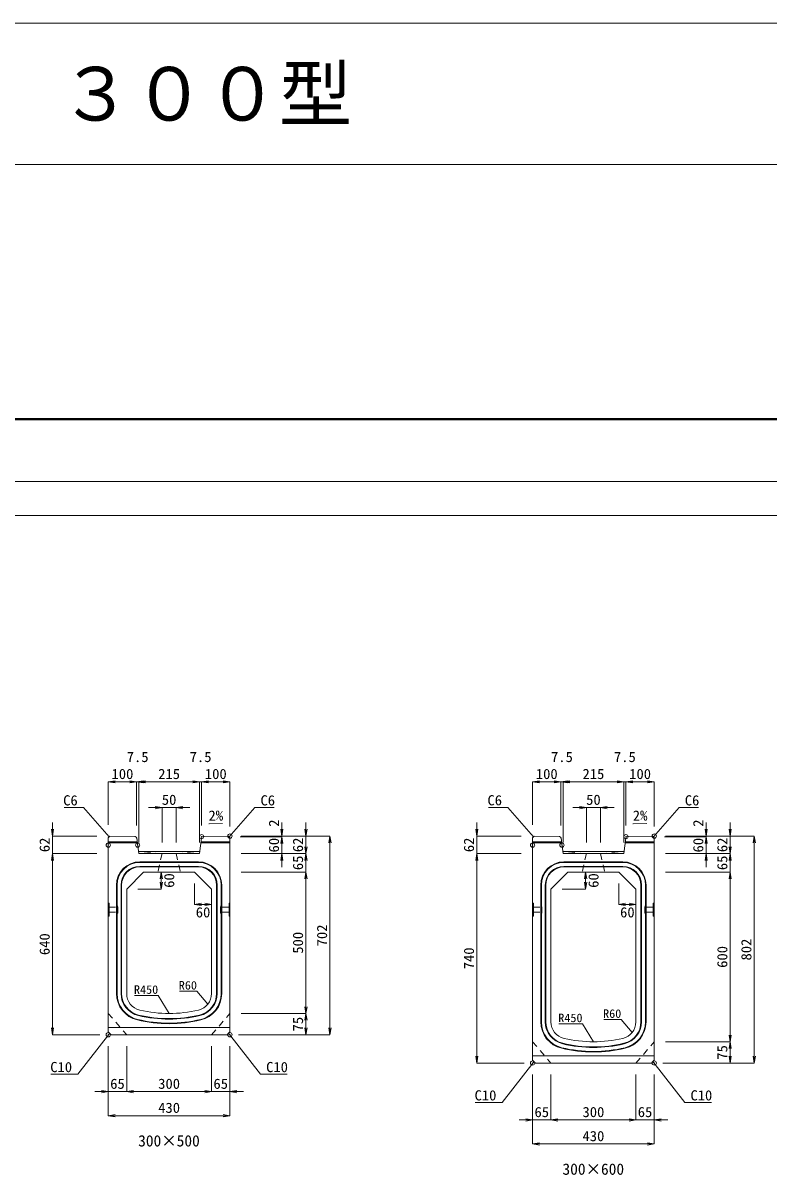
# Model space of a CAD drawing. Units: millimetres at full size. Extents: x -1267 to 18002, y -8037 to 14483.
# Drawn here: x 3784 to 6421, y 10412 to 14483 of the extents above; entities that cross this region are included whole.
import ezdxf
from ezdxf.enums import TextEntityAlignment as Align

# ---------------------------------------------------------------- set-up
doc = ezdxf.new("R2010")
doc.units = ezdxf.units.MM
doc.header["$LTSCALE"] = 30
doc.header["$PDMODE"] = 32
doc.header["$PDSIZE"] = 15
doc.linetypes.add('USER1', pattern=[1.35, 0.75, -0.6])
for name, color, linetype, lineweight in [('0_2', 5, 'Continuous', 13), ('インサート', 3, 'USER1', 9), ('図枠', 7, 'Continuous', 5), ('寸法線', 7, 'Continuous', 13), ('引出線', 4, 'Continuous', 13), ('排水孔', 30, 'USER1', 9), ('本体', 2, 'Continuous', 13), ('目地', 132, 'Continuous', 5), ('補助線', 8, 'Continuous', 13)]:
    doc.layers.add(name, color=color, linetype=linetype, lineweight=lineweight)
doc.layers.add('文字', color=7, linetype='Continuous')
doc.styles.add('ＭＳ ゴシック', font='')
doc.styles.add('ＭＳ 明朝', font='')
doc.styles.get('ＭＳ ゴシック').set_extended_font_data('MS Gothic')
doc.styles.get('ＭＳ 明朝').set_extended_font_data('MS Mincho')

# ---------------------------------------------------------------- blocks, each defined once
blk = doc.blocks.new('open_arrow')
at = {"color": 0, "linetype": 'Continuous', "lineweight": -2}
blk.add_lwpolyline([(7.5, 1.25), (0, 0), (7.5, -1.25)], dxfattribs=at)

msp = doc.modelspace()

# ---------------------------------------------------------------- linework, layer by layer
at = {"layer": '0_2'}
for p, q in [((-1267.22, 14483.45), (18001.66, 14483.45)), ((-1267.22, 13983.45), (18001.66, 13983.45))]:
    msp.add_line(p, q, dxfattribs=at)
at = {"layer": 'インサート'}
for p, q in [((4118.2, 11362.21), (4115.2, 11362.21)), ((4115.2, 11362.21), (4115.2, 11337.21)), ((4118.2, 11337.21), (4118.2, 11362.21)), ((4481.8, 11362.21), (4484.8, 11362.21)), ((4481.8, 11337.21), (4481.8, 11362.21)), ((4484.8, 11362.21), (4484.8, 11337.21)), ((5618.2, 11362.21), (5615.2, 11362.21)), ((5615.2, 11362.21), (5615.2, 11337.21)), ((5618.2, 11337.21), (5618.2, 11362.21)), ((5981.8, 11362.21), (5984.8, 11362.21)), ((5981.8, 11337.21), (5981.8, 11362.21)), ((5984.8, 11362.21), (5984.8, 11337.21)), ((4088.2, 11358.21), (4115.2, 11358.21)), ((4088.2, 11358.21), (4088.2, 11341.21)), ((4088.2, 11341.21), (4115.2, 11341.21)), ((4115.2, 11337.21), (4118.2, 11337.21)), ((4484.8, 11337.21), (4481.8, 11337.21)), ((4511.8, 11358.21), (4484.8, 11358.21)), ((4511.8, 11341.21), (4484.8, 11341.21)), ((4511.8, 11358.21), (4511.8, 11341.21)), ((5588.2, 11358.21), (5615.2, 11358.21)), ((5588.2, 11358.21), (5588.2, 11341.21)), ((5588.2, 11341.21), (5615.2, 11341.21)), ((5615.2, 11337.21), (5618.2, 11337.21)), ((5984.8, 11337.21), (5981.8, 11337.21)), ((6011.8, 11358.21), (5984.8, 11358.21)), ((6011.8, 11341.21), (5984.8, 11341.21)), ((6011.8, 11358.21), (6011.8, 11341.21))]:
    msp.add_line(p, q, dxfattribs=at)
at = {"layer": '図枠', "lineweight": 40}
msp.add_line((400, 13083.37), (8200, 13083.37), dxfattribs=at)
at = {"layer": '図枠', "lineweight": 13}
for p, q in [((700, 12863.37), (7900, 12863.37)), ((700, 12743.37), (7900, 12743.37))]:
    msp.add_line(p, q, dxfattribs=at)
at = {"layer": '寸法線'}
for p, q in [((4085, 11801.45), (4233, 11801.45)), ((4085, 11649.71), (4085, 11801.45)), ((4137, 11801.45), (4240.5, 11801.45)), ((4185, 11647.71), (4185, 11801.45)), ((4185, 11647.71), (4185, 11801.45)), ((4192.5, 11587.71), (4192.5, 11801.45)), ((4192.5, 11801.45), (4407.5, 11801.45)), ((4192.5, 11587.71), (4192.5, 11801.45)), ((4359.5, 11801.45), (4463, 11801.45)), ((4407.5, 11587.71), (4407.5, 11801.45)), ((4407.5, 11587.71), (4407.5, 11801.45)), ((4415, 11647.71), (4415, 11801.45)), ((4415, 11801.45), (4515, 11801.45)), ((4415, 11647.71), (4415, 11801.45)), ((4515, 11643.71), (4515, 11801.45)), ((5585, 11801.45), (5733, 11801.45)), ((5585, 11649.71), (5585, 11801.45)), ((5637, 11801.45), (5740.5, 11801.45)), ((5685, 11647.71), (5685, 11801.45)), ((5685, 11647.71), (5685, 11801.45)), ((5692.5, 11587.71), (5692.5, 11801.45)), ((5692.5, 11801.45), (5907.5, 11801.45)), ((5692.5, 11587.71), (5692.5, 11801.45)), ((5859.5, 11801.45), (5963, 11801.45)), ((5907.5, 11587.71), (5907.5, 11801.45)), ((5907.5, 11587.71), (5907.5, 11801.45)), ((5915, 11647.71), (5915, 11801.45)), ((5915, 11801.45), (6015, 11801.45)), ((5915, 11647.71), (5915, 11801.45)), ((6015, 11643.71), (6015, 11801.45)), ((4227, 11710.26), (4373, 11710.26)), ((4275, 11587.71), (4275, 11710.26)), ((4325, 11587.71), (4325, 11710.26)), ((5727, 11710.26), (5873, 11710.26)), ((5775, 11587.71), (5775, 11710.26)), ((5825, 11587.71), (5825, 11710.26)), ((3887.87, 11499.71), (3887.87, 11657.71)), ((4698.51, 11559.71), (4698.51, 11657.71)), ((4783.51, 11499.71), (4783.51, 11657.71)), ((5387.87, 11499.71), (5387.87, 11657.71)), ((6198.51, 11559.71), (6198.51, 11657.71)), ((6283.51, 11499.71), (6283.51, 11657.71)), ((4045, 11609.71), (3887.87, 11609.71)), ((4550.92, 11607.71), (4698.51, 11607.71)), ((4550.92, 11607.71), (4698.51, 11607.71)), ((4555, 11609.71), (4783.51, 11609.71)), ((4555, 11609.71), (4868.51, 11609.71)), ((4555, 11609.71), (4698.51, 11609.71)), ((4698.51, 11499.71), (4698.51, 11607.71)), ((4868.51, 10907.71), (4868.51, 11609.71)), ((5545, 11609.71), (5387.87, 11609.71)), ((6050.92, 11607.71), (6198.51, 11607.71)), ((6050.92, 11607.71), (6198.51, 11607.71)), ((6055, 11609.71), (6283.51, 11609.71)), ((6055, 11609.71), (6368.51, 11609.71)), ((6055, 11609.71), (6198.51, 11609.71)), ((6198.51, 11499.71), (6198.51, 11607.71)), ((6368.51, 10807.71), (6368.51, 11609.71)), ((4783.51, 11434.71), (4783.51, 11595.71)), ((6283.51, 11434.71), (6283.51, 11595.71)), ((3887.87, 10907.71), (3887.87, 11547.71)), ((4045, 11547.71), (3887.87, 11547.71)), ((4045, 11547.71), (3887.87, 11547.71)), ((4555, 11547.71), (4783.51, 11547.71)), ((4555, 11547.71), (4783.51, 11547.71)), ((4555, 11547.71), (4698.51, 11547.71)), ((5387.87, 10807.71), (5387.87, 11547.71)), ((5545, 11547.71), (5387.87, 11547.71)), ((5545, 11547.71), (5387.87, 11547.71)), ((6055, 11547.71), (6283.51, 11547.71)), ((6055, 11547.71), (6283.51, 11547.71)), ((6055, 11547.71), (6198.51, 11547.71)), ((4272.17, 11422.71), (4272.17, 11482.71)), ((4555, 11482.71), (4783.51, 11482.71)), ((4555, 11482.71), (4783.51, 11482.71)), ((4783.51, 10982.71), (4783.51, 11482.71)), ((5772.17, 11422.71), (5772.17, 11482.71)), ((6055, 11482.71), (6283.51, 11482.71)), ((6055, 11482.71), (6283.51, 11482.71)), ((6283.51, 10882.71), (6283.51, 11482.71)), ((4390, 11442.71), (4390, 11368.48)), ((5890, 11442.71), (5890, 11368.48)), ((4190, 11422.71), (4272.17, 11422.71)), ((5690, 11422.71), (5772.17, 11422.71)), ((4390, 11368.48), (4450, 11368.48)), ((5890, 11368.48), (5950, 11368.48)), ((4555, 10982.71), (4783.51, 10982.71)), ((4555, 10982.71), (4783.51, 10982.71)), ((4783.51, 10907.71), (4783.51, 10982.71)), ((4055, 10907.71), (3887.87, 10907.71)), ((4545, 10907.71), (4783.51, 10907.71)), ((4545, 10907.71), (4868.51, 10907.71)), ((6055, 10882.71), (6283.51, 10882.71)), ((6055, 10882.71), (6283.51, 10882.71)), ((6283.51, 10807.71), (6283.51, 10882.71)), ((4085, 10867.71), (4085, 10706.55)), ((4085, 10867.71), (4085, 10621.55)), ((4150, 10867.71), (4150, 10706.55)), ((4150, 10867.71), (4150, 10706.55)), ((4450, 10867.71), (4450, 10706.55)), ((4450, 10867.71), (4450, 10706.55)), ((4515, 10867.71), (4515, 10706.55)), ((4515, 10867.71), (4515, 10621.55)), ((5555, 10807.71), (5387.87, 10807.71)), ((6045, 10807.71), (6283.51, 10807.71)), ((6045, 10807.71), (6368.51, 10807.71)), ((5585, 10767.71), (5585, 10606.55)), ((5585, 10767.71), (5585, 10521.55)), ((5650, 10767.71), (5650, 10606.55)), ((5650, 10767.71), (5650, 10606.55)), ((5950, 10767.71), (5950, 10606.55)), ((5950, 10767.71), (5950, 10606.55)), ((6015, 10767.71), (6015, 10606.55)), ((6015, 10767.71), (6015, 10521.55)), ((4037, 10706.55), (4198, 10706.55)), ((4150, 10706.55), (4450, 10706.55)), ((4402, 10706.55), (4563, 10706.55)), ((4085, 10621.55), (4515, 10621.55)), ((5537, 10606.55), (5698, 10606.55)), ((5650, 10606.55), (5950, 10606.55)), ((5902, 10606.55), (6063, 10606.55)), ((5585, 10521.55), (6015, 10521.55))]:
    msp.add_line(p, q, dxfattribs=at)
at = {"layer": '引出線'}
for points in [[(4088, 11606.65), (3996.97, 11710.97), (3928.62, 11710.97)], [(4512, 11606.65), (4603.03, 11710.97), (4671.38, 11710.97)], [(5588, 11606.98), (5496.97, 11711.3), (5428.62, 11711.3)], [(6012, 11606.65), (6103.03, 11710.97), (6171.38, 11710.97)], [(4439.91, 11653.15), (4488.62, 11654.13), (4439.88, 11653.15)], [(5939.91, 11653.15), (5988.62, 11654.13), (5939.88, 11653.15)], [(4300, 10982.71), (4261.49, 11046.26), (4177.31, 11046.26)], [(4437.07, 11016.03), (4398.48, 11061.43), (4336.25, 11061.43)], [(5937.07, 10916.03), (5898.48, 10961.43), (5836.25, 10961.43)], [(4090, 10912.71), (3977.02, 10768.28), (3882.35, 10768.28)], [(4510, 10912.71), (4622.98, 10768.28), (4717.65, 10768.28)], [(5800, 10882.71), (5761.49, 10946.26), (5677.31, 10946.26)], [(5590, 10812.71), (5477.02, 10668.28), (5382.35, 10668.28)], [(6010, 10812.71), (6122.98, 10668.28), (6217.65, 10668.28)]]:
    msp.add_lwpolyline(points, dxfattribs=at)
at = {"layer": '排水孔'}
for p, q in [((4275, 11547.71), (4191.5, 11555.71)), ((4275, 11547.71), (4260, 11482.71)), ((4325, 11547.71), (4408.5, 11555.71)), ((4325, 11547.71), (4340, 11482.71)), ((5775, 11547.71), (5691.5, 11555.71)), ((5775, 11547.71), (5760, 11482.71)), ((5825, 11547.71), (5908.5, 11555.71)), ((5825, 11547.71), (5840, 11482.71))]:
    msp.add_line(p, q, dxfattribs=at)
at = {"layer": '本体'}
for p, q in [((4091, 11609.59), (4085, 11603.71)), ((4085, 11603.71), (4085, 10917.71)), ((4091, 11609.59), (4179.81, 11607.81)), ((4509, 11609.59), (4420.19, 11607.81)), ((4509, 11609.59), (4515, 11603.71)), ((4515, 10917.71), (4515, 11603.71)), ((5591, 11609.59), (5585, 11603.71)), ((5585, 11603.71), (5585, 10817.71)), ((5591, 11609.59), (5679.81, 11607.81)), ((6009, 11609.59), (5920.19, 11607.81)), ((6009, 11609.59), (6015, 11603.71)), ((6015, 10817.71), (6015, 11603.71)), ((4192.5, 11547.71), (4185.64, 11602.56)), ((4407.5, 11547.71), (4414.36, 11602.56)), ((5692.5, 11547.71), (5685.64, 11602.56)), ((5907.5, 11547.71), (5914.36, 11602.56)), ((4192.5, 11547.71), (4407.5, 11547.71)), ((5692.5, 11547.71), (5907.5, 11547.71)), ((4150, 11422.71), (4210, 11482.71)), ((4210, 11482.71), (4390, 11482.71)), ((4390, 11482.71), (4450, 11422.71)), ((5650, 11422.71), (5710, 11482.71)), ((5710, 11482.71), (5890, 11482.71)), ((5890, 11482.71), (5950, 11422.71)), ((4150, 11422.71), (4150, 11053.24)), ((4450, 11053.24), (4450, 11422.71)), ((5650, 11422.71), (5650, 10953.24)), ((5950, 10953.24), (5950, 11422.71)), ((4085, 10917.71), (4095, 10907.71)), ((4505, 10907.71), (4515, 10917.71)), ((4095, 10907.71), (4505, 10907.71)), ((5585, 10817.71), (5595, 10807.71)), ((5595, 10807.71), (6005, 10807.71)), ((6005, 10807.71), (6015, 10817.71))]:
    msp.add_line(p, q, dxfattribs=at)
at = {"layer": '本体', "lineweight": 9}
for p, q in [((4191.5, 11555.71), (4408.5, 11555.71)), ((5691.5, 11555.71), (5908.5, 11555.71)), ((4085, 11374.21), (4088.2, 11372.21)), ((4088.2, 11372.21), (4088.2, 11327.21)), ((4515, 11374.21), (4511.8, 11372.21)), ((4511.8, 11372.21), (4511.8, 11327.21)), ((5585, 11374.21), (5588.2, 11372.21)), ((5588.2, 11372.21), (5588.2, 11327.21)), ((6015, 11374.21), (6011.8, 11372.21)), ((6011.8, 11372.21), (6011.8, 11327.21)), ((4088.2, 11327.21), (4085, 11325.21)), ((4511.8, 11327.21), (4515, 11325.21)), ((5588.2, 11327.21), (5585, 11325.21)), ((6011.8, 11327.21), (6015, 11325.21)), ((4085, 10932.71), (4515, 10932.71)), ((5585, 10832.71), (6015, 10832.71))]:
    msp.add_line(p, q, dxfattribs=at)
at = {"layer": '本体', "linetype": 'USER1', "lineweight": 9}
for p, q in [((4085, 10982.71), (4150, 10907.71)), ((4450, 10907.71), (4515, 10982.71)), ((5585, 10882.71), (5650, 10807.71)), ((5950, 10807.71), (6015, 10882.71))]:
    msp.add_line(p, q, dxfattribs=at)
at = {"layer": '本体'}
for centre, radius, start, end in [((4179.69, 11601.81), 6, 7.12502, 88.85424), ((4420.31, 11601.81), 6, 91.14576, 172.87498), ((5679.69, 11601.81), 6, 7.12502, 88.85424), ((5920.31, 11601.81), 6, 91.14576, 172.87498), ((4210, 11053.24), 60, 180, 256.65764), ((4390, 11053.24), 60, 283.34236, 0), ((4300, 11432.71), 450, 256.65764, 283.34236), ((5710, 10953.24), 60, 180, 256.65764), ((5890, 10953.24), 60, 283.34236, 0), ((5800, 11332.71), 450, 256.65764, 283.34236)]:
    msp.add_arc(centre, radius, start, end, dxfattribs=at)
at = {"layer": '目地'}
for p, q in [((4085, 11589.71), (4187.25, 11589.71)), ((4085, 11585.71), (4187.75, 11585.71)), ((4515, 11585.71), (4412.25, 11585.71)), ((4515, 11589.71), (4412.75, 11589.71)), ((5585, 11589.71), (5687.25, 11589.71)), ((5585, 11585.71), (5687.75, 11585.71)), ((6015, 11585.71), (5912.25, 11585.71)), ((6015, 11589.71), (5912.75, 11589.71)), ((4404, 11518.71), (4196, 11518.71)), ((4404, 11516.71), (4196, 11516.71)), ((4404, 11502.71), (4196, 11502.71)), ((4404, 11500.71), (4196, 11500.71)), ((5904, 11518.71), (5696, 11518.71)), ((5904, 11516.71), (5696, 11516.71)), ((5904, 11502.71), (5696, 11502.71)), ((5904, 11500.71), (5696, 11500.71)), ((4114, 11436.71), (4114, 11053.24)), ((4116, 11436.71), (4116, 11053.24)), ((4130, 11436.71), (4130, 11053.24)), ((4132, 11436.71), (4132, 11053.24)), ((4468, 11053.24), (4468, 11436.71)), ((4470, 11053.24), (4470, 11436.71)), ((4484, 11053.24), (4484, 11436.71)), ((4486, 11053.24), (4486, 11436.71)), ((5614, 11436.71), (5614, 10953.24)), ((5616, 11436.71), (5616, 10953.24)), ((5630, 11436.71), (5630, 10953.24)), ((5632, 11436.71), (5632, 10953.24)), ((5968, 10953.24), (5968, 11436.71)), ((5970, 10953.24), (5970, 11436.71)), ((5984, 10953.24), (5984, 11436.71)), ((5986, 10953.24), (5986, 11436.71))]:
    msp.add_line(p, q, dxfattribs=at)
for centre, radius, start, end in [((4196, 11436.71), 82, 90, 180), ((4196, 11436.71), 80, 90, 180), ((4196, 11436.71), 66, 90, 180), ((4196, 11436.71), 64, 90, 180), ((4404, 11436.71), 82, 0, 90), ((4404, 11436.71), 80, 0, 90), ((4404, 11436.71), 66, 0, 90), ((4404, 11436.71), 64, 0, 90), ((5696, 11436.71), 82, 90, 180), ((5696, 11436.71), 80, 90, 180), ((5696, 11436.71), 66, 90, 180), ((5696, 11436.71), 64, 90, 180), ((5904, 11436.71), 82, 0, 90), ((5904, 11436.71), 80, 0, 90), ((5904, 11436.71), 66, 0, 90), ((5904, 11436.71), 64, 0, 90), ((4210, 11053.24), 96, 180, 256.65764), ((4210, 11053.24), 94, 180, 256.65764), ((4210, 11053.24), 80, 180, 256.65764), ((4210, 11053.24), 78, 180, 256.65764), ((4390, 11053.24), 78, 283.34236, 360), ((4390, 11053.24), 80, 283.34236, 360), ((4390, 11053.24), 94, 283.34236, 0), ((4390, 11053.24), 96, 283.34236, 0), ((4300, 11432.71), 486, 256.65764, 283.34236), ((4300, 11432.71), 484, 256.65764, 283.34236), ((4300, 11432.71), 470, 256.65764, 283.34236), ((4300, 11432.71), 468, 256.65764, 283.34236), ((5710, 10953.24), 96, 180, 256.65764), ((5710, 10953.24), 94, 180, 256.65764), ((5710, 10953.24), 80, 180, 256.65764), ((5710, 10953.24), 78, 180, 256.65764), ((5890, 10953.24), 78, 283.34236, 360), ((5890, 10953.24), 80, 283.34236, 360), ((5890, 10953.24), 94, 283.34236, 0), ((5890, 10953.24), 96, 283.34236, 0), ((5800, 11332.71), 470, 256.65764, 283.34236), ((5800, 11332.71), 468, 256.65764, 283.34236), ((5800, 11332.71), 486, 256.65764, 283.34236), ((5800, 11332.71), 484, 256.65764, 283.34236)]:
    msp.add_arc(centre, radius, start, end, dxfattribs=at)
at = {"layer": '補助線'}
for p in [(4415, 11607.71), (4515, 11609.71), (5915, 11607.71), (6015, 11609.71), (4085, 11577.71), (4188.75, 11577.71), (5585, 11577.71), (5688.75, 11577.71), (4085, 10907.71), (4515, 10907.71), (5585, 10807.71), (6015, 10807.71)]:
    msp.add_point(p, dxfattribs=at)

# ---------------------------------------------------------------- block references
at = {"layer": '寸法線', "xscale": 3.2, "yscale": 3.2}
for p in [(4085, 11801.45), (4185, 11801.45), (4192.5, 11801.45), (4192.5, 11801.45), (4415, 11801.45), (4415, 11801.45), (5585, 11801.45), (5685, 11801.45), (5692.5, 11801.45), (5692.5, 11801.45), (5915, 11801.45), (5915, 11801.45), (4325, 11710.26), (5825, 11710.26), (4390, 11368.48), (5890, 11368.48), (4150, 10706.55), (4150, 10706.55), (4515, 10706.55), (4085, 10621.55), (5650, 10606.55), (5650, 10606.55), (6015, 10606.55), (5585, 10521.55)]:
    msp.add_blockref('open_arrow', p, dxfattribs=at)
for p, rotation in [((4185, 11801.45), 180), ((4407.5, 11801.45), 180), ((4407.5, 11801.45), 180), ((4515, 11801.45), 180), ((5685, 11801.45), 180), ((5907.5, 11801.45), 180), ((5907.5, 11801.45), 180), ((6015, 11801.45), 180), ((4275, 11710.26), 180), ((5775, 11710.26), 180), ((3887.87, 11609.71), 90), ((4698.51, 11609.71), 90), ((4698.51, 11607.71), 270), ((4698.51, 11607.71), 270), ((4783.51, 11609.71), 90), ((4868.51, 11609.71), 270), ((5387.87, 11609.71), 90), ((6198.51, 11609.71), 90), ((6198.51, 11607.71), 270), ((6198.51, 11607.71), 270), ((6283.51, 11609.71), 90), ((6368.51, 11609.71), 270), ((4783.51, 11547.71), 90), ((6283.51, 11547.71), 90), ((3887.87, 11547.71), 270), ((3887.87, 11547.71), 270), ((4698.51, 11547.71), 270), ((4783.51, 11547.71), 270), ((5387.87, 11547.71), 270), ((5387.87, 11547.71), 270), ((6198.51, 11547.71), 270), ((6283.51, 11547.71), 270), ((4272.17, 11482.71), 270), ((4783.51, 11482.71), 270), ((4783.51, 11482.71), 270), ((5772.17, 11482.71), 270), ((6283.51, 11482.71), 270), ((6283.51, 11482.71), 270), ((4272.17, 11422.71), 90), ((5772.17, 11422.71), 90), ((4450, 11368.48), 180), ((5950, 11368.48), 180), ((4783.51, 10982.71), 90), ((4783.51, 10982.71), 270), ((3887.87, 10907.71), 90), ((4783.51, 10907.71), 90), ((4868.51, 10907.71), 90), ((6283.51, 10882.71), 90), ((6283.51, 10882.71), 270), ((5387.87, 10807.71), 90), ((6283.51, 10807.71), 90), ((6368.51, 10807.71), 90), ((4085, 10706.55), 180), ((4450, 10706.55), 180), ((4450, 10706.55), 180), ((4515, 10621.55), 180), ((5585, 10606.55), 180), ((5950, 10606.55), 180), ((5950, 10606.55), 180), ((6015, 10521.55), 180)]:
    msp.add_blockref('open_arrow', p, dxfattribs=dict(at, rotation=rotation))
at = {"layer": '引出線'}
for p, xscale, yscale, rotation in [((4439.91, 11653.15), 0.16, 0.16, 1.1), ((5939.91, 11653.15), 0.16, 0.16, 1.1), ((4088, 11606.65), 0.16, 0.16, 131.1), ((4512, 11606.65), 0.16, 0.16, 48.9), ((5588, 11606.98), 0.16, 0.16, 131.1), ((6012, 11606.65), 0.16, 0.16, 48.9), ((4437.07, 11016.03), 0.133, 0.133, 130.4), ((4300, 10982.71), 0.133, 0.133, 121.2), ((4090, 10912.71), 0.16, 0.16, 232), ((4510, 10912.71), 0.16, 0.16, 308), ((5937.07, 10916.03), 0.133, 0.133, 130.4), ((5800, 10882.71), 0.133, 0.133, 121.2), ((5590, 10812.71), 0.16, 0.16, 232), ((6010, 10812.71), 0.16, 0.16, 308)]:
    msp.add_blockref('open_arrow', p, dxfattribs=dict(at, xscale=xscale, yscale=yscale, rotation=rotation))

# ---------------------------------------------------------------- texts
at = {"layer": '0_2', "color": 7, "style": 'ＭＳ ゴシック'}
msp.add_text('\u3000３００型', height=189.9, dxfattribs=at).set_placement((4300, 14233.45), align=Align.MIDDLE_CENTER)
at = {"layer": '寸法線', "style": 'ＭＳ 明朝', "width": 1.05}
for s, p in [('7.5', (4188.75, 11889.45)), ('7.5', (4411.25, 11889.45)), ('7.5', (5688.75, 11889.45)), ('7.5', (5911.25, 11889.45)), ('100', (4135, 11829.45)), ('215', (4300, 11829.45)), ('100', (4465, 11829.45)), ('100', (5635, 11829.45)), ('215', (5800, 11829.45)), ('100', (5965, 11829.45)), ('50', (4300, 11738.26)), ('50', (5800, 11738.26)), ('60', (4420, 11340.48)), ('60', (5920, 11340.48)), ('65', (4117.5, 10734.55)), ('300', (4300, 10734.55)), ('65', (4482.5, 10734.55)), ('430', (4300, 10649.55)), ('65', (5617.5, 10634.55)), ('300', (5800, 10634.55)), ('65', (5982.5, 10634.55)), ('430', (5800, 10549.55))]:
    msp.add_text(s, height=36.03, dxfattribs=at).set_placement(p, align=Align.MIDDLE_CENTER)
for s, p in [('2', (4670.51, 11655.63)), ('2', (6170.51, 11655.63)), ('62', (3859.87, 11578.71)), ('60', (4670.51, 11577.71)), ('62', (4755.51, 11578.71)), ('62', (5359.87, 11578.71)), ('60', (6170.51, 11577.71)), ('62', (6255.51, 11578.71)), ('65', (4755.51, 11515.21)), ('65', (6255.51, 11515.21)), ('60', (4300.17, 11452.71)), ('60', (5800.17, 11452.71)), ('702', (4840.51, 11258.71)), ('640', (3859.87, 11227.71)), ('500', (4755.51, 11232.71)), ('802', (6340.51, 11208.71)), ('740', (5359.87, 11177.71)), ('600', (6255.51, 11182.71)), ('75', (4755.51, 10945.21)), ('75', (6255.51, 10845.21))]:
    msp.add_text(s, height=36.03, rotation=90, dxfattribs=at).set_placement(p, align=Align.MIDDLE_CENTER)
at = {"layer": '引出線', "style": 'ＭＳ 明朝', "width": 1.05}
for s, height, p in [('C6', 36.03, (3976.97, 11754.17)), ('C6', 36.03, (5476.97, 11754.5)), ('R450', 30.02, (4261.49, 11082.26)), ('R60', 30.02, (4398.48, 11097.43)), ('R60', 30.02, (5898.48, 10997.43)), ('R450', 30.02, (5761.49, 10982.26)), ('C10', 36.03, (3957.02, 10811.48)), ('C10', 36.03, (5457.02, 10711.48))]:
    msp.add_text(s, height=height, dxfattribs=at).set_placement(p, align=Align.TOP_RIGHT)
for s, p in [('C6', (4623.03, 11754.17)), ('C6', (6123.03, 11754.17)), ('C10', (4642.98, 10811.48)), ('C10', (6142.98, 10711.48))]:
    msp.add_text(s, height=36.03, dxfattribs=at).set_placement(p, align=Align.TOP_LEFT)
for p in [(4438.94, 11700.04), (5938.94, 11700.04)]:
    msp.add_text('2%', height=36.03, rotation=1.146, dxfattribs=at).set_placement(p, align=Align.TOP_LEFT)
at = {"layer": '文字', "style": 'ＭＳ 明朝'}
for s, p in [('300×500', (4299.52, 10532.74)), ('300×600', (5799.52, 10432.74))]:
    msp.add_text(s, height=40.03, dxfattribs=at).set_placement(p, align=Align.MIDDLE_CENTER)

doc.saveas('drawing.dxf')
